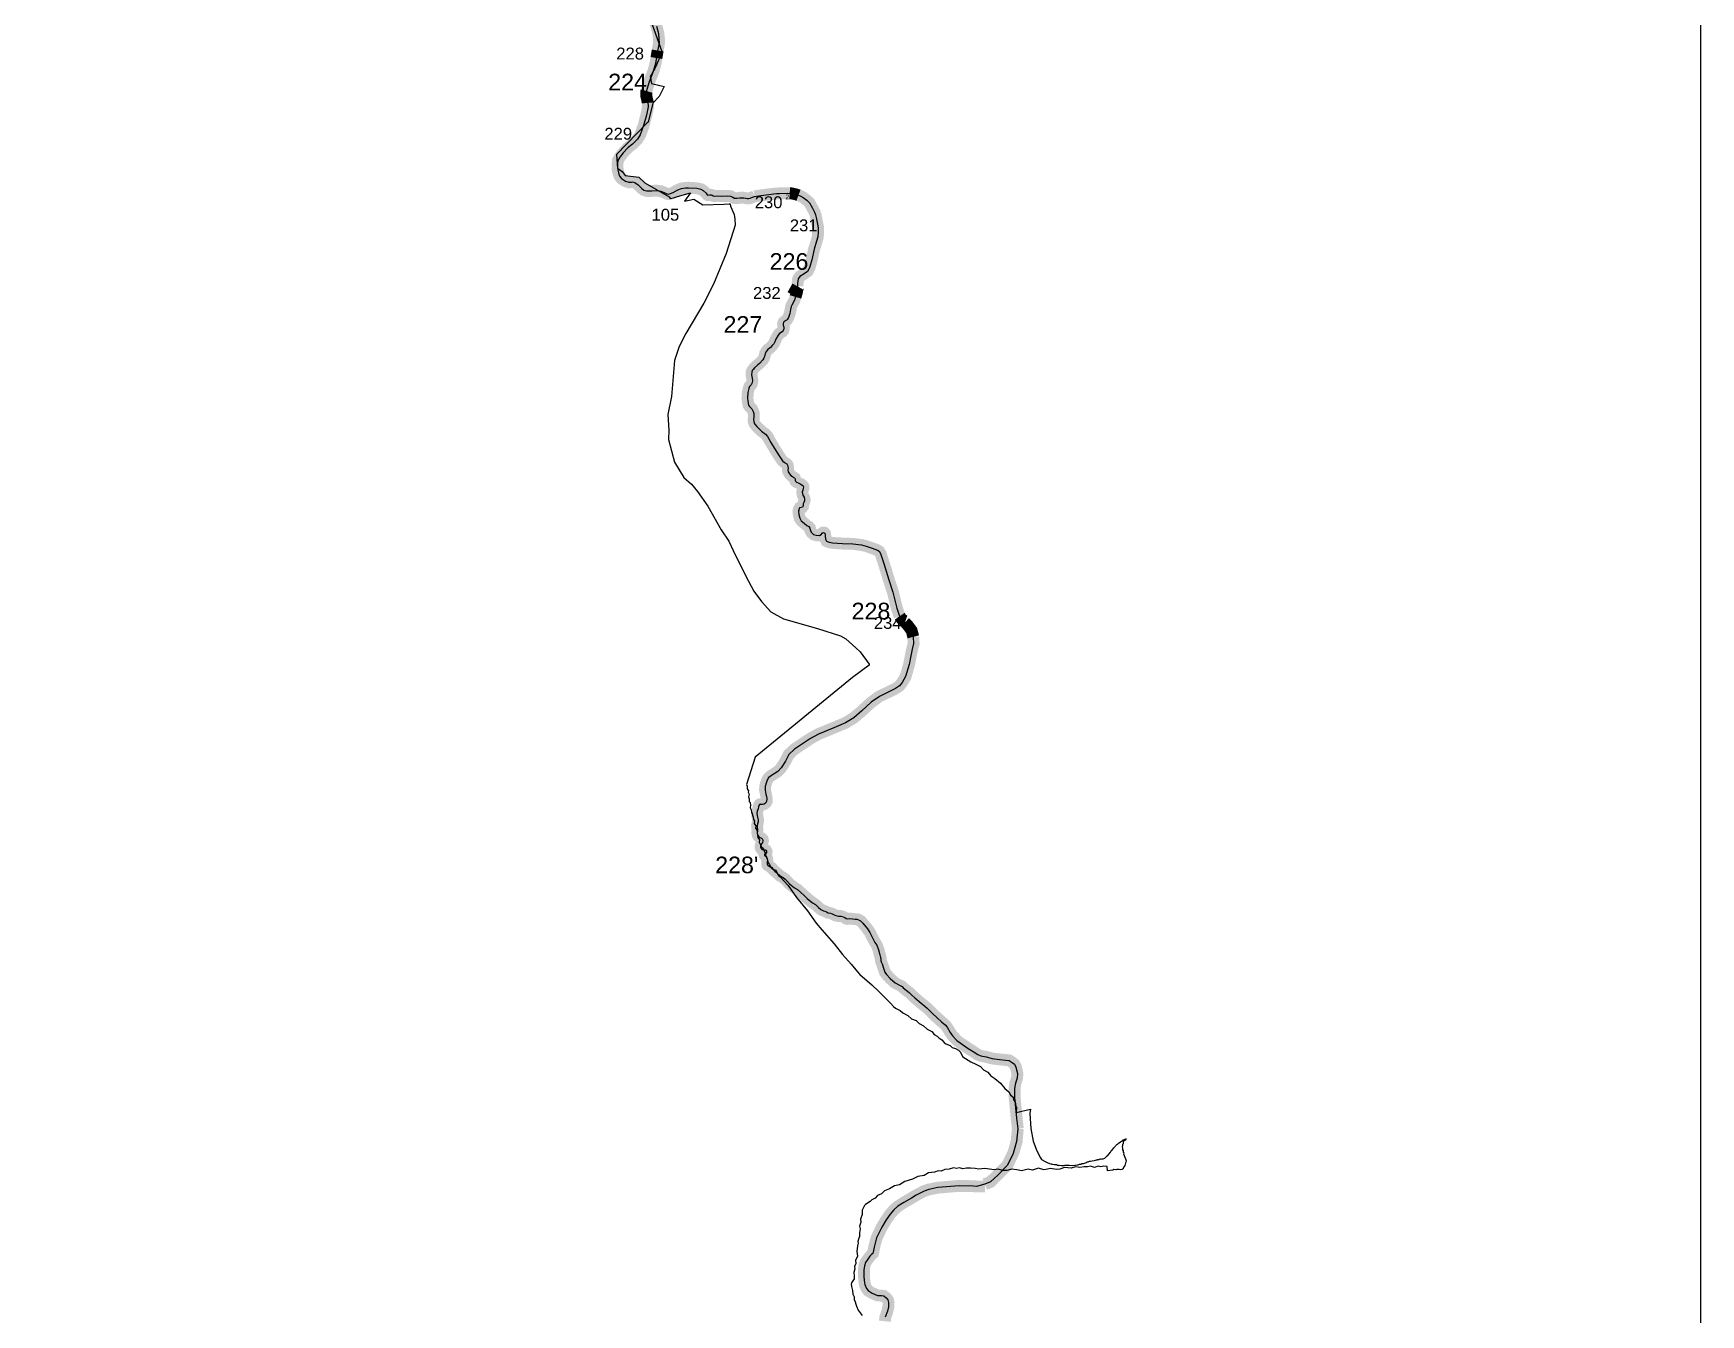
# Model space of a CAD drawing. Header units: metres. Extents: x 290946 to 378809, y 1824167 to 1998918.
# Drawn here: x 307250 to 314269, y 1916759 to 1922151 of the extents above; entities that cross this region are included whole.
import ezdxf

# ---------------------------------------------------------------- set-up
doc = ezdxf.new("R2010")
doc.units = ezdxf.units.M
for name, color, linetype in [('ARTIFICIALLY PROTECTED', 10, 'Continuous'), ('COASTLINE', 5, 'Continuous'), ('DISTRICT BOUNDRY', 86, 'Continuous'), ('NATURALLY PROTECTED', 3, 'Continuous'), ('UNPROTECTED', 130, 'Continuous'), ('UNPROTECTED DUE TO CREEK', 150, 'Continuous')]:
    doc.layers.add(name, color=color, linetype=linetype)
doc.styles.get("Standard").update_dxf_attribs({"font": 'arial.ttf'})
picture_1 = doc.add_image_def('image2.ecw', size_in_pixel=(310108, 856430))

msp = doc.modelspace()

# ---------------------------------------------------------------- linework, layer by layer
at = {"layer": 'ARTIFICIALLY PROTECTED', "const_width": 50, "flags": 128}
for points in [[(309878.3, 1922078.7), (309877.9, 1922076.1), (309873.1, 1922047)], [(309836.6, 1921858.1), (309838.2, 1921842.2), (309830.6, 1921806.9), (309819.1, 1921762.8), (309804.8, 1921723.1), (309802.7, 1921719.8)], [(310286.3, 1921464.9), (310313.1, 1921469), (310345.7, 1921473.3), (310378.4, 1921476.6), (310390.8, 1921477.4), (310426.7, 1921478.3), (310434.1, 1921477.9)], [(310471, 1921469.3), (310477.6, 1921466.9), (310490.7, 1921460.4), (310506, 1921448.3), (310517.1, 1921437.9), (310529.5, 1921415.7), (310530.1, 1921414.5), (310538.5, 1921398.5), (310543.1, 1921386.7), (310545.2, 1921375.4), (310550.6, 1921348.3), (310553.9, 1921331.7), (310553.7, 1921314.3), (310552.3, 1921293.9), (310547.5, 1921276), (310536.6, 1921242.5), (310533.9, 1921230.5)], [(310467.4, 1921085.8), (310458.4, 1921069.8), (310465, 1921065.3), (310463.4, 1921057.9), (310458.5, 1921041.7)], [(310671.4, 1920003.4), (310700.2, 1920002.5), (310736.7, 1919997.9), (310755.8, 1919993.2), (310780.7, 1919984.8), (310803.6, 1919975.8), (310810.4, 1919971.5), (310816.9, 1919961.4), (310830.5, 1919919.8), (310851.8, 1919850.6), (310864.2, 1919813)], [(310896.9, 1919698), (310904, 1919687.7), (310920.3, 1919675.5), (310920.6, 1919675.4)]]:
    msp.add_lwpolyline(points, dxfattribs=at)
at = {"layer": 'COASTLINE', "flags": 128}
msp.add_lwpolyline([(309873.1, 1922180.8), (309881.1, 1922150.5), (309883.8, 1922126.5), (309884, 1922110.5), (309877.9, 1922076.1), (309869.2, 1922023.7), (309860, 1921989.8), (309842.1, 1921946.3), (309830.2, 1921904.2), (309830.2, 1921888), (309836.2, 1921862.5), (309838.2, 1921842.2), (309830.6, 1921806.9), (309819.1, 1921762.8), (309804.8, 1921723.1), (309793.3, 1921705.5), (309772.4, 1921684.7), (309754.3, 1921670.7), (309733.1, 1921648.2), (309718.6, 1921629.7), (309711.2, 1921615.9), (309709.4, 1921603.6), (309709.1, 1921589.4), (309710, 1921576.1), (309712.9, 1921564.1), (309717.9, 1921549.9), (309725.6, 1921539.6), (309742.4, 1921528.9), (309757.6, 1921523.9), (309764, 1921524.1), (309768.1, 1921525), (309773, 1921525.3), (309782, 1921523.5), (309796.4, 1921513.1), (309810.1, 1921499.1), (309819.9, 1921491.5), (309830.8, 1921487.7), (309853.8, 1921487.7), (309872.9, 1921488.9), (309891.4, 1921486.5), (309906.3, 1921480.7), (309917, 1921475.7), (309923.1, 1921474.2), (309928.6, 1921475.1), (309943.2, 1921480.4), (309962.8, 1921491.6), (309978.4, 1921497.8), (309995.6, 1921500.7), (310008.6, 1921501.2), (310042.9, 1921498.9), (310060.5, 1921495.1), (310069.8, 1921489), (310082.1, 1921478.3), (310086.8, 1921471.7), (310089.5, 1921470.2), (310096.1, 1921470.6), (310102.9, 1921471.3), (310107.5, 1921470), (310111.8, 1921466.7), (310117, 1921465.3), (310128.7, 1921467.1), (310148.3, 1921466.2), (310173.9, 1921466.5), (310185.3, 1921465.6), (310194.2, 1921460.9), (310201.7, 1921457.5), (310211.6, 1921457.1), (310224.2, 1921458.9), (310240.5, 1921458.9), (310249, 1921457.3), (310255, 1921456.1), (310260.3, 1921455.8), (310267.1, 1921457.2), (310274.7, 1921460.3), (310286.3, 1921464.9), (310313.1, 1921469), (310345.7, 1921473.3), (310378.4, 1921476.6), (310390.8, 1921477.4), (310426.7, 1921478.3), (310441.5, 1921477.4), (310460.8, 1921473.1), (310477.6, 1921466.9), (310490.7, 1921460.4), (310506, 1921448.3), (310517.1, 1921437.9), (310530.1, 1921414.5), (310538.5, 1921398.5), (310543.1, 1921386.7), (310545.2, 1921375.4), (310550.6, 1921348.3), (310553.9, 1921331.7), (310553.7, 1921314.3), (310552.3, 1921293.9), (310547.5, 1921276), (310536.6, 1921242.5), (310526.7, 1921197.2), (310517.6, 1921164.5), (310509.4, 1921149.2), (310495.6, 1921139.2), (310477.2, 1921127.9), (310469.8, 1921117.4), (310466.8, 1921097.6), (310467.4, 1921085.8), (310458.4, 1921069.8), (310465, 1921065.3), (310463.4, 1921057.9), (310458.5, 1921041.7), (310454.1, 1921028), (310442.6, 1921007.4), (310440, 1921000.7), (310437.9, 1920989.3), (310434.5, 1920972.4), (310428.4, 1920955.5), (310424.9, 1920948.6), (310423, 1920945.8), (310415.4, 1920941.2), (310411.7, 1920938.7), (310408.2, 1920935), (310406.1, 1920929), (310406.5, 1920923.4), (310409.7, 1920913.9), (310409.2, 1920907.5), (310406.9, 1920899.9), (310402.1, 1920894.6), (310391, 1920888.4), (310385.3, 1920881.3), (310375.6, 1920864.5), (310370.8, 1920853), (310366.9, 1920844.5), (310360.4, 1920837.1), (310353.2, 1920829), (310348, 1920824.1), (310341.9, 1920821), (310336.8, 1920814.1), (310330.5, 1920803.9), (310328.8, 1920794.8), (310325.6, 1920784.4), (310321.4, 1920777.2), (310307.2, 1920762.1), (310299.3, 1920756.1), (310285.9, 1920743.8), (310279.8, 1920736.9), (310276.4, 1920731.5), (310274.2, 1920725.1), (310273.4, 1920713.8), (310275.8, 1920700.2), (310276.9, 1920688.3), (310274.9, 1920677.3), (310271.9, 1920671.8), (310265.2, 1920665.4), (310261.4, 1920656.1), (310257.7, 1920639.3), (310256, 1920615.1), (310257.5, 1920604), (310259.1, 1920593.8), (310260.5, 1920586.7), (310264.3, 1920581.1), (310275.2, 1920571.1), (310280.5, 1920559.5), (310283.1, 1920551.4), (310283.2, 1920537.6), (310282.3, 1920525.5), (310282.5, 1920517.6), (310286, 1920507.9), (310295.3, 1920496.4), (310315.1, 1920477.2), (310332.7, 1920464.2), (310341.3, 1920454.1), (310345.8, 1920444.2), (310354.4, 1920429.8), (310370.1, 1920403.4), (310389.1, 1920372.7), (310403.7, 1920351.6), (310411.9, 1920345), (310421.5, 1920339.3), (310425.3, 1920334.4), (310426.9, 1920327.7), (310427.1, 1920320.3), (310426.4, 1920313.5), (310428.3, 1920306.1), (310433.4, 1920297.8), (310439.2, 1920290.5), (310445.3, 1920285.6), (310450.6, 1920282.5), (310454, 1920280.6), (310455.9, 1920278.7), (310456.9, 1920275.6), (310456.7, 1920270.1), (310458.3, 1920266.3), (310462.7, 1920262.5), (310469.6, 1920258.9), (310481.1, 1920254.4), (310487, 1920250.2), (310490.6, 1920246.4), (310491.9, 1920241.8), (310491.3, 1920235.6), (310488.9, 1920229), (310486.9, 1920219.5), (310489.4, 1920207), (310494.3, 1920198.5), (310497, 1920189.6), (310496.5, 1920183.3), (310493.2, 1920176.5), (310491.3, 1920170.5), (310491, 1920164.5), (310489.8, 1920159.2), (310487.4, 1920156.7), (310481.9, 1920155.6), (310476, 1920153.9), (310473.8, 1920150.2), (310471, 1920140.3), (310472.3, 1920126.7), (310476.3, 1920110.1), (310482.8, 1920099.9), (310494.4, 1920089.9), (310505.7, 1920080.4), (310514.7, 1920075), (310519.2, 1920069.3), (310521.2, 1920058.8), (310524.9, 1920051.6), (310534.2, 1920042.4), (310546.1, 1920038.8), (310558.9, 1920038.4), (310566.5, 1920042.1), (310570.5, 1920047.5), (310574.6, 1920050.1), (310578.8, 1920049.7), (310582.7, 1920045.5), (310583.9, 1920035.7), (310584.5, 1920022.7), (310589, 1920014.2), (310599.5, 1920009.5), (310614.1, 1920006.8), (310656, 1920003.9), (310700.2, 1920002.5), (310736.7, 1919997.9), (310755.8, 1919993.2), (310780.7, 1919984.8), (310803.6, 1919975.8), (310810.4, 1919971.5), (310816.9, 1919961.4), (310830.5, 1919919.8), (310851.8, 1919850.6), (310868.8, 1919799.1), (310884.7, 1919732.7), (310896.9, 1919698), (310907.8, 1919683), (310930.2, 1919660.9), (310947.3, 1919637.9), (310954.2, 1919611.3), (310955.7, 1919582.7), (310949.4, 1919559.4), (310943.8, 1919532), (310936.4, 1919494.5), (310922, 1919444.3), (310907.4, 1919419.6), (310896.5, 1919405.4), (310879.1, 1919393.7), (310854.4, 1919381.2), (310811.4, 1919360.8), (310777.6, 1919336.2), (310738, 1919299.7), (310703.4, 1919270.5), (310669.6, 1919249.7), (310619.2, 1919228.6), (310555.4, 1919202.5), (310521.9, 1919183.9), (310454.5, 1919138.9), (310429.8, 1919115.7), (310416.1, 1919088.6), (310397.8, 1919059.7), (310384, 1919045.3), (310352.6, 1919024.9), (310344.7, 1919017.6), (310338.9, 1919007.7), (310334.6, 1918995.7), (310330.7, 1918981.8), (310330.3, 1918966.6), (310333.9, 1918949.8), (310335.9, 1918940.1), (310337.2, 1918931.3), (310337, 1918919.1), (310334, 1918913.5), (310326.8, 1918907.8), (310320, 1918906.1), (310311.8, 1918906.6), (310309.5, 1918906.8), (310307, 1918905.8), (310305.8, 1918904), (310303.1, 1918895.6), (310301.4, 1918888.4), (310297.7, 1918878.3), (310296.4, 1918868.2), (310298.5, 1918852.9), (310301.4, 1918841.4), (310300.8, 1918833.2), (310298.3, 1918824.1), (310296.6, 1918816.5), (310297.2, 1918810.5), (310298.1, 1918801.2), (310298.4, 1918794.1), (310297.8, 1918785.7), (310300.9, 1918774.1), (310305.7, 1918769.2), (310315.6, 1918763.9), (310320.1, 1918759.6), (310321.4, 1918753.9), (310319.8, 1918746.2), (310315.4, 1918740.6), (310311.8, 1918732.8), (310311.2, 1918728), (310312.2, 1918723.4), (310314.9, 1918719.3), (310319.3, 1918716.7), (310327, 1918715.8), (310330.8, 1918715.2), (310334.1, 1918713.3), (310335.9, 1918710.2), (310336.9, 1918707.2), (310336.3, 1918703.6), (310333.9, 1918699.7), (310329.6, 1918697.1), (310328, 1918694.9), (310328.5, 1918692.9), (310332.9, 1918688.4), (310336.1, 1918685), (310338.3, 1918680.1), (310340, 1918671.5), (310339.9, 1918662), (310339.8, 1918654.6), (310340.1, 1918652.1), (310341.5, 1918650.2), (310347.1, 1918646.9), (310351.2, 1918644.3), (310356.7, 1918640.1), (310371, 1918625.5), (310380, 1918618.1), (310394.5, 1918605.2), (310406.1, 1918598.5), (310414.6, 1918592.1), (310421.5, 1918584.3), (310432.8, 1918572.5), (310454.9, 1918555.5), (310466.9, 1918548.4), (310480.6, 1918535.7), (310494.6, 1918522.5), (310508.2, 1918510.7), (310530.3, 1918492.8), (310542.8, 1918484.9), (310549.6, 1918478.7), (310554.7, 1918473.2), (310565.2, 1918464.4), (310576.4, 1918458.8), (310581.7, 1918457.6), (310589, 1918454.3), (310596, 1918450.4), (310605.9, 1918448.9), (310612.9, 1918446.6), (310620.6, 1918442.2), (310628.6, 1918438.5), (310639.3, 1918436.7), (310649.4, 1918436.6), (310658.5, 1918434), (310665.5, 1918430.1), (310672.3, 1918425.7), (310677.1, 1918424.6), (310687, 1918425.6), (310698.3, 1918425), (310710, 1918423.3), (310716.5, 1918423.4), (310724.1, 1918421.2), (310732, 1918416.6), (310741.6, 1918406.5), (310760.9, 1918383), (310771.2, 1918368), (310782.8, 1918345.2), (310793.1, 1918326), (310800.5, 1918313.9), (310807.9, 1918294.4), (310813.4, 1918273.1), (310816.3, 1918261.6), (310817.5, 1918255.4), (310818, 1918248.5), (310819.2, 1918244.2), (310822.6, 1918235.4), (310828.9, 1918217.1), (310834.5, 1918200.4), (310841.3, 1918191.2), (310857.4, 1918173.4), (310877.5, 1918155.3), (310896.7, 1918145.5), (310907.1, 1918140), (310911.4, 1918135.1), (310923.7, 1918124.6), (310937.2, 1918114.9), (310948.7, 1918104), (310960.7, 1918092.5), (310987, 1918070.1), (311002.2, 1918058), (311013.2, 1918049.2), (311035.2, 1918026.8), (311055.4, 1918007.9), (311073.6, 1917991.9), (311088.8, 1917978.4), (311096.3, 1917968.8), (311109.7, 1917947.2), (311119.7, 1917932.7), (311137.7, 1917913.4), (311152, 1917902.7), (311185.3, 1917879.9), (311206.8, 1917866.7), (311225.3, 1917853.5), (311239.2, 1917848.2), (311261.7, 1917844.1), (311286.3, 1917837.2), (311317.7, 1917833.5), (311343.6, 1917830.9), (311358.4, 1917829.1), (311371, 1917820.6), (311380.6, 1917812.8), (311386.5, 1917800.3), (311392.4, 1917773.6), (311391.3, 1917754.8), (311383.9, 1917733.4), (311380.9, 1917711.6), (311381, 1917673.4), (311389.4, 1917586.3), (311394.3, 1917541.9), (311389.3, 1917487.7), (311375.1, 1917438), (311350.9, 1917389), (311309.7, 1917346.3), (311279.1, 1917317.9), (311255, 1917308), (311220.1, 1917298.9), (311205.7, 1917299.9), (311147.4, 1917301.2), (311058.1, 1917293.8), (311019.3, 1917285.9), (311000.1, 1917279.4), (310966.9, 1917262.1), (310946.9, 1917250), (310914.9, 1917231.2), (310889.6, 1917215.4), (310872.5, 1917199.9), (310856.9, 1917182.5), (310840.6, 1917158.9), (310821.7, 1917127.8), (310799.8, 1917082.1), (310789.7, 1917043.9), (310785.7, 1917021.9), (310784.5, 1917017.3), (310779, 1917012.3), (310772, 1917004.9), (310762.9, 1916992.6), (310753.6, 1916979.1), (310748.5, 1916964.9), (310746.4, 1916946.8), (310746.6, 1916921.6), (310748, 1916903.2), (310750.4, 1916885.7), (310756.9, 1916870.1), (310764.3, 1916860.4), (310781.3, 1916849.9), (310803.9, 1916840.6), (310820.2, 1916839.5), (310829.9, 1916838.3), (310840.4, 1916830.6), (310846.9, 1916821.8), (310850.2, 1916809.9), (310849.5, 1916792.2), (310845.3, 1916774.5), (310836.5, 1916748.2)], dxfattribs=at)
at = {"layer": 'DISTRICT BOUNDRY'}
msp.add_polyline3d([(309853.1, 1922191.7, 0), (309896.6, 1922070.4, 0), (309892.6, 1922061.5, 0), (309888.2, 1922051.8, 0), (309885.4, 1922045.7, 0), (309880.7, 1922035.2, 0), (309876.4, 1922025.8, 0), (309872.7, 1922017.6, 0), (309868.6, 1922008.5, 0), (309865.8, 1922002.2, 0), (309861.9, 1921995.2, 0), (309852, 1921977.5, 0), (309847.3, 1921969, 0), (309849, 1921960, 0), (309850.2, 1921953.9, 0), (309852.9, 1921939.3, 0), (309905.6, 1921927.3, 0), (309905.9, 1921927.2, 0), (309885.2, 1921885.1, 0), (309858.2, 1921857.5, 0), (309837.6, 1921777.3, 0), (309834.7, 1921774.4, 0), (309704.9, 1921640.9, 0), (309709.8, 1921583.6, 0), (309729.5, 1921570, 0), (309741.4, 1921553, 0), (309798.7, 1921546.2, 0), (309824.4, 1921521.4, 0), (309926.3, 1921463.5, 0), (309931.5, 1921455.6, 0), (309945.2, 1921458, 0), (309961.9, 1921464.7, 0), (310015.9, 1921479.7, 0), (309991.9, 1921445.2, 0), (310030.2, 1921453.1, 0), (310068.2, 1921429.4, 0), (310156.9, 1921432.2, 0), (310179.6, 1921433.2, 0), (310183.6, 1921433.4, 0), (310184.5, 1921423, 0), (310201, 1921388.6, 0), (310202.7, 1921368.2, 0), (310204.7, 1921343.6, 0), (310166, 1921224.8, 0), (310113.9, 1921096, 0), (310072.9, 1921016, 0), (309997.1, 1920887.2, 0), (309968.9, 1920832.4, 0), (309949.1, 1920774.1, 0), (309936.6, 1920623.2, 0), (309921.6, 1920546.9, 0), (309924.8, 1920480.5, 0), (309923.2, 1920442.3, 0), (309949.3, 1920346.7, 0), (309989.1, 1920282.5, 0), (310020.1, 1920253.4, 0), (310046.5, 1920222.4, 0), (310089.5, 1920161.4, 0), (310145.8, 1920061.4, 0), (310178.2, 1920014.1, 0), (310196.4, 1919975, 0), (310249.8, 1919867.3, 0), (310283.3, 1919803.7, 0), (310315.2, 1919760.6, 0), (310354.8, 1919716.9, 0), (310407.4, 1919687.5, 0), (310551.4, 1919646.6, 0), (310647.2, 1919615, 0), (310670, 1919602.8, 0), (310712.3, 1919564.7, 0), (310731, 1919548, 0), (310767.9, 1919496.9, 0), (310769, 1919491.7, 0), (310698, 1919440.5, 0), (310288.3, 1919105.8, 0), (310251.8, 1918990, 0), (310254.8, 1918983.2, 0), (310254.6, 1918971.6, 0), (310260.7, 1918963.7, 0), (310259.7, 1918957.2, 0), (310263.3, 1918950.1, 0), (310261, 1918938.2, 0), (310263.8, 1918930, 0), (310263.5, 1918918.8, 0), (310267.7, 1918914.3, 0), (310269.1, 1918903.8, 0), (310267.8, 1918892.3, 0), (310272.5, 1918883.8, 0), (310273.2, 1918873, 0), (310276.6, 1918868.6, 0), (310277.1, 1918860.9, 0), (310280.9, 1918853.2, 0), (310281.7, 1918843.5, 0), (310285.6, 1918835.9, 0), (310284.8, 1918825.5, 0), (310290.9, 1918816.8, 0), (310290.7, 1918806.3, 0), (310295.7, 1918799.9, 0), (310300.6, 1918767.6, 0), (310306.5, 1918757.5, 0), (310305.2, 1918748, 0), (310315.3, 1918727.5, 0), (310322, 1918722.2, 0), (310325, 1918712.6, 0), (310330.5, 1918702.5, 0), (310333.8, 1918687.1, 0), (310338.3, 1918682.6, 0), (310340, 1918671, 0), (310342.7, 1918666.3, 0), (310343.4, 1918660.4, 0), (310349.7, 1918653.5, 0), (310352.9, 1918644, 0), (310359.6, 1918641.6, 0), (310361.6, 1918636.9, 0), (310366.6, 1918632.9, 0), (310374.8, 1918631, 0), (310386.9, 1918606.8, 0), (310393.7, 1918601.6, 0), (310427.4, 1918565.1, 0), (310462.4, 1918515, 0), (310508.3, 1918459.1, 0), (310545, 1918406.7, 0), (310569.5, 1918378, 0), (310621.2, 1918320.4, 0), (310655.8, 1918274.8, 0), (310692.1, 1918234.6, 0), (310719.2, 1918201.7, 0), (310729.9, 1918190.7, 0), (310780, 1918146.5, 0), (310808.3, 1918120.7, 0), (310827.1, 1918101.4, 0), (310844.1, 1918083.9, 0), (310858.3, 1918070.6, 0), (310871.5, 1918055.9, 0), (310880.1, 1918048.5, 0), (310899.2, 1918039.5, 0), (310910.4, 1918028.8, 0), (310931.2, 1918017.9, 0), (310947, 1918003.6, 0), (310966.1, 1917997.1, 0), (310979.1, 1917984.4, 0), (310997.9, 1917975.3, 0), (311013.2, 1917961, 0), (311032.1, 1917951.4, 0), (311042.5, 1917937.9, 0), (311054.9, 1917931.4, 0), (311061.9, 1917924.4, 0), (311073.9, 1917915.4, 0), (311084.2, 1917904.6, 0), (311091, 1917899.1, 0), (311109.7, 1917892.2, 0), (311117.7, 1917883.8, 0), (311131.9, 1917878.7, 0), (311144.8, 1917872.7, 0), (311153.2, 1917864.3, 0), (311157.5, 1917853.8, 0), (311162.8, 1917844.5, 0), (311195.9, 1917823.8, 0), (311217.6, 1917812.7, 0), (311237.2, 1917803, 0), (311250.5, 1917789.5, 0), (311268.7, 1917779.1, 0), (311280.6, 1917763.6, 0), (311297.5, 1917753.7, 0), (311321.3, 1917732.8, 0), (311339.3, 1917710.3, 0), (311356, 1917697.3, 0), (311363.3, 1917684.5, 0), (311374.4, 1917675.1, 0), (311376.7, 1917664, 0), (311383.6, 1917654.6, 0), (311385.7, 1917635, 0), (311389.3, 1917631.9, 0), (311387.3, 1917610.2, 0), (311447, 1917624.7, 0), (311445.1, 1917606, 0), (311448.9, 1917542.5, 0), (311458.8, 1917489.7, 0), (311474, 1917449.4, 0), (311490.4, 1917419.5, 0), (311494.3, 1917412.4, 0), (311494.2, 1917412.1, 0), (311506, 1917405.5, 0), (311517.9, 1917399.2, 0), (311528, 1917394.8, 0), (311533.2, 1917394.7, 0), (311535.2, 1917393.4, 0), (311537.5, 1917392.9, 0), (311539.8, 1917392, 0), (311546.8, 1917391.8, 0), (311550.2, 1917390.9, 0), (311557.3, 1917390.6, 0), (311561.9, 1917388.6, 0), (311563.7, 1917388.6, 0), (311565.9, 1917387.5, 0), (311571.7, 1917388.2, 0), (311578.5, 1917386.7, 0), (311588.9, 1917387.1, 0), (311592, 1917388, 0), (311599.8, 1917388.4, 0), (311604, 1917388.1, 0), (311610, 1917388.5, 0), (311611.9, 1917387.9, 0), (311625.7, 1917387.2, 0), (311634.2, 1917388.3, 0), (311635.2, 1917388.8, 0), (311637.7, 1917388.5, 0), (311645.2, 1917390.2, 0), (311648.9, 1917390.2, 0), (311654.1, 1917392.3, 0), (311660.8, 1917392.8, 0), (311664.4, 1917395.2, 0), (311671, 1917395.5, 0), (311674.7, 1917397.4, 0), (311679.4, 1917398.4, 0), (311683.4, 1917399.7, 0), (311686.5, 1917402.1, 0), (311690.7, 1917402.2, 0), (311693.4, 1917403.9, 0), (311696.6, 1917405.5, 0), (311700.4, 1917405.3, 0), (311706.8, 1917407.2, 0), (311715, 1917407.4, 0), (311716.3, 1917408.5, 0), (311720.9, 1917409, 0), (311725.8, 1917410.8, 0), (311727.7, 1917411, 0), (311731.4, 1917412.6, 0), (311734.8, 1917412.2, 0), (311739, 1917414.4, 0), (311743.4, 1917413.4, 0), (311747.9, 1917415.5, 0), (311753.9, 1917414.9, 0), (311760.7, 1917418.3, 0), (311762.7, 1917420.9, 0), (311764.6, 1917422.4, 0), (311767, 1917425.4, 0), (311769.9, 1917426.6, 0), (311772.4, 1917430.1, 0), (311775.5, 1917431.8, 0), (311777.9, 1917435.6, 0), (311780.5, 1917437.8, 0), (311782.4, 1917441.2, 0), (311784.5, 1917443.3, 0), (311787.7, 1917448.5, 0), (311789.8, 1917450.1, 0), (311798.4, 1917461.5, 0), (311802.1, 1917465.8, 0), (311804.1, 1917466.9, 0), (311805.4, 1917469.3, 0), (311807.3, 1917471.1, 0), (311811.6, 1917476, 0), (311815.2, 1917477.8, 0), (311817.5, 1917481.1, 0), (311820.7, 1917481.8, 0), (311826.4, 1917487.1, 0), (311835.6, 1917492.4, 0), (311838.3, 1917494.4, 0), (311841, 1917494.4, 0), (311843.7, 1917497, 0), (311849.4, 1917498.7, 0), (311850, 1917499.3, 0), (311847.1, 1917493.7, 0), (311839.7, 1917488.9, 0), (311837.6, 1917484.5, 0), (311837.5, 1917478.6, 0), (311835.4, 1917474.8, 0), (311835.2, 1917470.3, 0), (311833.7, 1917465.6, 0), (311834.8, 1917459.9, 0), (311835.3, 1917453.4, 0), (311837.7, 1917448.3, 0), (311837.7, 1917443.5, 0), (311840.3, 1917438.6, 0), (311839.8, 1917435.8, 0), (311847.1, 1917414.5, 0), (311849.2, 1917411.2, 0), (311849.8, 1917406.3, 0), (311849.3, 1917401.4, 0), (311847.8, 1917397.9, 0), (311844.4, 1917387.1, 0), (311842.5, 1917382.9, 0), (311841.1, 1917382, 0), (311840.1, 1917379, 0), (311839.1, 1917378.2, 0), (311837.2, 1917375.2, 0), (311837.1, 1917373.1, 0), (311833.6, 1917370.2, 0), (311828.6, 1917368.9, 0), (311821.4, 1917370.4, 0), (311816.3, 1917369.6, 0), (311811.5, 1917370.2, 0), (311806.3, 1917369.4, 0), (311798.4, 1917370.5, 0), (311794.9, 1917367.9, 0), (311772.2, 1917365, 0), (311770.3, 1917382.8, 0), (311755.3, 1917383.9, 0), (311743.7, 1917381.8, 0), (311731.9, 1917384.2, 0), (311717.1, 1917379.2, 0), (311700.3, 1917383.8, 0), (311687.1, 1917380.7, 0), (311674.2, 1917380.7, 0), (311655.7, 1917378.2, 0), (311636.5, 1917381.2, 0), (311618.3, 1917375.6, 0), (311590.2, 1917378.4, 0), (311570.8, 1917372.2, 0), (311557.6, 1917370.1, 0), (311532.4, 1917374.2, 0), (311512.7, 1917369.5, 0), (311503.7, 1917368.9, 0), (311481.3, 1917375.7, 0), (311456.1, 1917367.9, 0), (311438.4, 1917371.5, 0), (311409.9, 1917365.2, 0), (311390.7, 1917369.4, 0), (311368.8, 1917372.1, 0), (311348.5, 1917366.3, 0), (311331.6, 1917365.8, 0), (311310.6, 1917371.8, 0), (311294.9, 1917369.2, 0), (311284.6, 1917369.7, 0), (311255.3, 1917375, 0), (311230.6, 1917371.2, 0), (311214.3, 1917375, 0), (311195.3, 1917376, 0), (311178.9, 1917375.6, 0), (311163.4, 1917372.4, 0), (311149.4, 1917376.5, 0), (311136.1, 1917374.1, 0), (311123.7, 1917377.6, 0), (311104.9, 1917371.7, 0), (311087.6, 1917369.6, 0), (311071.4, 1917363.4, 0), (311058.5, 1917364.4, 0), (311043.5, 1917358.6, 0), (311018.4, 1917356, 0), (310999.8, 1917345.2, 0), (310973.5, 1917341, 0), (310951.2, 1917329.3, 0), (310919.2, 1917319.2, 0), (310896.2, 1917306.2, 0), (310875.8, 1917301, 0), (310853.6, 1917288.2, 0), (310833.1, 1917281.1, 0), (310820.2, 1917267.8, 0), (310803.3, 1917260.3, 0), (310793.9, 1917249.2, 0), (310780.2, 1917242.1, 0), (310772.9, 1917235.1, 0), (310753.2, 1917223.3, 0), (310748.4, 1917218.5, 0), (310738.6, 1917199, 0), (310738.6, 1917181.3, 0), (310731.8, 1917161.8, 0), (310732.9, 1917148.1, 0), (310728.3, 1917131.7, 0), (310730.1, 1917121.1, 0), (310727.8, 1917103.1, 0), (310727.9, 1917088.7, 0), (310724.7, 1917080.6, 0), (310720.5, 1917067.8, 0), (310722.3, 1917060.5, 0), (310719.2, 1917048.4, 0), (310717.3, 1917025.5, 0), (310718.9, 1917005.4, 0), (310710.5, 1916986.9, 0), (310711.9, 1916974.6, 0), (310706.3, 1916961.9, 0), (310708, 1916952.4, 0), (310704, 1916936.9, 0), (310705.2, 1916922.6, 0), (310705, 1916910.7, 0), (310700, 1916901.2, 0), (310694.2, 1916893.6, 0), (310692.8, 1916888.2, 0), (310694.8, 1916877.8, 0), (310698.5, 1916861, 0), (310700.1, 1916845.7, 0), (310704.8, 1916834.4, 0), (310705.8, 1916822.6, 0), (310710, 1916813.2, 0), (310711.9, 1916803.2, 0), (310715.9, 1916794.8, 0), (310722.4, 1916777.9, 0), (310739.3, 1916756.4, 0)], dxfattribs=at)
at = {"layer": 'NATURALLY PROTECTED', "const_width": 50, "flags": 128}
for points in [[(309772.3, 1922418.2), (309773.2, 1922415.8), (309778.8, 1922393.5), (309783.3, 1922373.5), (309795.8, 1922341.7), (309808.5, 1922320.4), (309830.7, 1922278.2), (309850.4, 1922236), (309858.3, 1922216.2), (309873.1, 1922180.8), (309881.1, 1922150.5), (309883.8, 1922126.5), (309884, 1922110.5), (309878.3, 1922078.7)], [(309873.1, 1922047), (309869.2, 1922023.7), (309860, 1921989.8), (309842.1, 1921946.3), (309831.3, 1921908)], [(310434.1, 1921477.9), (310441.5, 1921477.4), (310460.8, 1921473.1), (310471, 1921469.3)], [(310533.9, 1921230.5), (310526.7, 1921197.2), (310517.6, 1921164.5), (310509.4, 1921149.2), (310495.6, 1921139.2), (310477.2, 1921127.9), (310469.8, 1921117.4), (310466.8, 1921097.6), (310467.4, 1921085.8)], [(310458.5, 1921041.7), (310454.1, 1921028), (310442.6, 1921007.4), (310440, 1921000.7), (310437.9, 1920989.3), (310434.5, 1920972.4), (310428.4, 1920955.5), (310424.9, 1920948.6), (310423, 1920945.8), (310415.4, 1920941.2), (310411.7, 1920938.7), (310408.2, 1920935), (310406.1, 1920929), (310406.5, 1920923.4), (310409.7, 1920913.9), (310409.2, 1920907.5), (310406.9, 1920899.9), (310402.1, 1920894.6), (310391, 1920888.4), (310385.3, 1920881.3), (310375.6, 1920864.5), (310373.7, 1920860), (310370.8, 1920853), (310366.9, 1920844.5), (310360.4, 1920837.1), (310353.2, 1920829), (310348, 1920824.1), (310341.9, 1920821), (310336.8, 1920814.1), (310330.5, 1920803.9), (310328.8, 1920794.8), (310325.6, 1920784.4), (310321.4, 1920777.2), (310307.2, 1920762.1), (310299.3, 1920756.1), (310285.9, 1920743.8), (310279.8, 1920736.9), (310276.4, 1920731.5), (310274.2, 1920725.1), (310273.4, 1920713.8), (310275.8, 1920700.2), (310276.9, 1920688.3), (310274.9, 1920677.3), (310271.9, 1920671.8), (310265.2, 1920665.4), (310261.4, 1920656.1), (310257.7, 1920639.3), (310256, 1920615.1), (310257.5, 1920604), (310259.1, 1920593.8), (310260.5, 1920586.7), (310264.3, 1920581.1), (310275.2, 1920571.1), (310280.5, 1920559.5), (310283.1, 1920551.4), (310283.2, 1920537.6), (310282.3, 1920525.5), (310282.5, 1920517.6), (310286, 1920507.9), (310295.3, 1920496.4), (310315.1, 1920477.2), (310332.7, 1920464.2), (310341.3, 1920454.1), (310345.8, 1920444.2), (310354.4, 1920429.8), (310370.1, 1920403.4), (310389.1, 1920372.7), (310403.7, 1920351.6), (310411.9, 1920345), (310421.5, 1920339.3), (310425.3, 1920334.4), (310426.9, 1920327.7), (310427.1, 1920320.3), (310426.4, 1920313.5), (310428.3, 1920306.1), (310433.4, 1920297.8), (310439.2, 1920290.5), (310445.3, 1920285.6), (310450.6, 1920282.5), (310454, 1920280.6), (310455.9, 1920278.7), (310456.9, 1920275.6), (310456.7, 1920270.1), (310458.3, 1920266.3), (310462.7, 1920262.5), (310469.6, 1920258.9), (310481.1, 1920254.4), (310487, 1920250.2), (310490.6, 1920246.4), (310491.9, 1920241.8), (310491.3, 1920235.6), (310488.9, 1920229), (310486.9, 1920219.5), (310489.4, 1920207), (310494.3, 1920198.5), (310497, 1920189.6), (310496.5, 1920183.3), (310493.2, 1920176.5), (310491.3, 1920170.5), (310491, 1920164.5), (310489.8, 1920159.2), (310487.4, 1920156.7), (310481.9, 1920155.6), (310476, 1920153.9), (310473.8, 1920150.2), (310471, 1920140.3), (310472.3, 1920126.7), (310476.3, 1920110.1), (310482.8, 1920099.9), (310494.4, 1920089.9), (310505.7, 1920080.4), (310514.7, 1920075), (310519.2, 1920069.3), (310521.2, 1920058.8), (310524.9, 1920051.6), (310534.2, 1920042.4), (310546.1, 1920038.8), (310558.9, 1920038.4), (310566.5, 1920042.1), (310570.5, 1920047.5), (310574.6, 1920050.1), (310578.8, 1920049.7), (310582.7, 1920045.5), (310583.9, 1920035.7), (310584.5, 1920022.7), (310589, 1920014.2), (310599.5, 1920009.5), (310614.1, 1920006.8), (310656, 1920003.9), (310671.4, 1920003.4)], [(310864.2, 1919813), (310868.8, 1919799.1), (310884.7, 1919732.7), (310896.9, 1919698)], [(310954.2, 1919611.3), (310954.7, 1919602.5), (310955.7, 1919582.7), (310949.4, 1919559.4), (310943.8, 1919532), (310936.4, 1919494.5), (310922, 1919444.3), (310907.4, 1919419.6), (310896.5, 1919405.4), (310879.1, 1919393.7), (310854.4, 1919381.2), (310811.4, 1919360.8), (310777.6, 1919336.2), (310738, 1919299.7), (310703.4, 1919270.5), (310669.6, 1919249.7), (310619.2, 1919228.6), (310599.9, 1919220.7), (310555.4, 1919202.5), (310521.9, 1919183.9), (310454.5, 1919138.9), (310429.8, 1919115.7), (310416.1, 1919088.6), (310397.8, 1919059.7), (310384, 1919045.3), (310352.6, 1919024.9), (310344.7, 1919017.6), (310338.9, 1919007.7), (310334.6, 1918995.7), (310330.7, 1918981.8), (310330.3, 1918966.6), (310333.9, 1918949.8), (310335.9, 1918940.1), (310337.2, 1918931.3), (310337, 1918919.1), (310334, 1918913.5), (310326.8, 1918907.8), (310320, 1918906.1), (310311.8, 1918906.6), (310309.5, 1918906.8), (310307, 1918905.8), (310305.8, 1918904), (310303.1, 1918895.6), (310301.4, 1918888.4), (310297.7, 1918878.3), (310296.4, 1918868.2), (310298.5, 1918852.9), (310301.4, 1918841.4), (310300.8, 1918833.2), (310298.3, 1918824.1), (310296.6, 1918816.5), (310297.2, 1918810.5), (310298.1, 1918801.2), (310298.4, 1918794.1), (310297.8, 1918785.7), (310300.9, 1918774.1), (310305.7, 1918769.2), (310315.6, 1918763.9), (310320.1, 1918759.6), (310321.4, 1918753.9), (310319.8, 1918746.2), (310315.4, 1918740.6), (310311.8, 1918732.8), (310311.2, 1918728), (310312.2, 1918723.4), (310314.9, 1918719.3), (310319.3, 1918716.7), (310327, 1918715.8), (310330.8, 1918715.2), (310334.1, 1918713.3), (310335.9, 1918710.2), (310336.9, 1918707.2), (310336.3, 1918703.6), (310333.9, 1918699.7), (310329.6, 1918697.1), (310328, 1918694.9), (310328.5, 1918692.9), (310332.9, 1918688.4), (310336.1, 1918685), (310338.3, 1918680.1), (310340, 1918671.5), (310339.9, 1918662), (310339.8, 1918654.6), (310340.1, 1918652.1), (310341.5, 1918650.2), (310347.1, 1918646.9), (310351.2, 1918644.3), (310356.7, 1918640.1), (310371, 1918625.5), (310380, 1918618.1), (310394.5, 1918605.2), (310406.1, 1918598.5), (310414.6, 1918592.1), (310421.5, 1918584.3), (310432.8, 1918572.5), (310454.9, 1918555.5), (310466.9, 1918548.4), (310480.6, 1918535.7), (310494.6, 1918522.5), (310508.2, 1918510.7), (310530.3, 1918492.8), (310542.8, 1918484.9), (310549.6, 1918478.7), (310554.7, 1918473.2), (310565.2, 1918464.4), (310576.4, 1918458.8), (310581.7, 1918457.6), (310589, 1918454.3), (310596, 1918450.4), (310605.9, 1918448.9), (310612.9, 1918446.6), (310620.6, 1918442.2), (310628.6, 1918438.5), (310639.3, 1918436.7), (310649.4, 1918436.6), (310658.5, 1918434), (310665.5, 1918430.1), (310672.3, 1918425.7), (310677.1, 1918424.6), (310687, 1918425.6), (310698.3, 1918425), (310710, 1918423.3), (310716.5, 1918423.4), (310724.1, 1918421.2), (310732, 1918416.6), (310741.6, 1918406.5), (310760.9, 1918383), (310771.2, 1918368), (310782.8, 1918345.2), (310793.1, 1918326), (310800.5, 1918313.9), (310807.9, 1918294.4), (310813.4, 1918273.1), (310816.3, 1918261.6), (310817.5, 1918255.4), (310818, 1918248.5), (310819.2, 1918244.2), (310822.6, 1918235.4), (310828.9, 1918217.1), (310834.5, 1918200.4), (310841.3, 1918191.2), (310857.4, 1918173.4), (310877.5, 1918155.3), (310896.7, 1918145.5), (310907.1, 1918140), (310911.4, 1918135.1), (310923.7, 1918124.6), (310937.2, 1918114.9), (310948.7, 1918104), (310960.7, 1918092.5), (310987, 1918070.1), (311002.2, 1918058), (311013.2, 1918049.2), (311035.2, 1918026.8), (311055.4, 1918007.9), (311073.6, 1917991.9), (311088.8, 1917978.4), (311096.3, 1917968.8), (311109.7, 1917947.2), (311119.7, 1917932.7), (311137.7, 1917913.4), (311152, 1917902.7), (311185.3, 1917879.9), (311206.8, 1917866.7), (311225.3, 1917853.5), (311239.2, 1917848.2), (311261.7, 1917844.1), (311286.3, 1917837.2), (311317.7, 1917833.5), (311343.6, 1917830.9), (311358.4, 1917829.1), (311371, 1917820.6), (311380.6, 1917812.8), (311386.5, 1917800.3), (311392.4, 1917773.6), (311391.3, 1917754.8), (311383.9, 1917733.4), (311380.9, 1917711.6), (311381, 1917673.4), (311389.4, 1917586.3), (311394.3, 1917541.9)], [(311256.4, 1917298.4), (311220.1, 1917298.9), (311205.7, 1917299.9), (311147.4, 1917301.2), (311058.1, 1917293.8), (311019.3, 1917285.9), (311000.1, 1917279.4), (310992, 1917275.2), (310966.9, 1917262.1), (310946.9, 1917250), (310914.9, 1917231.2), (310889.6, 1917215.4), (310872.5, 1917199.9), (310856.9, 1917182.5), (310840.6, 1917158.9), (310821.7, 1917127.8), (310799.8, 1917082.1), (310789.7, 1917043.9), (310785.7, 1917021.9), (310784.5, 1917017.3), (310779, 1917012.3), (310772, 1917004.9), (310762.9, 1916992.6), (310753.6, 1916979.1), (310748.5, 1916964.9), (310746.4, 1916946.8), (310746.6, 1916921.6), (310748, 1916903.2), (310750.4, 1916885.7), (310756.9, 1916870.1), (310764.3, 1916860.4), (310781.3, 1916849.9), (310803.9, 1916840.6), (310820.2, 1916839.5), (310829.9, 1916838.3), (310840.4, 1916830.6), (310846.9, 1916821.8), (310850.2, 1916809.9), (310849.5, 1916792.2), (310845.3, 1916774.5), (310836.5, 1916748.2), (310834.8, 1916731.7)]]:
    msp.add_lwpolyline(points, dxfattribs=at)
at = {"layer": 'UNPROTECTED', "const_width": 50, "flags": 128}
msp.add_lwpolyline([(309802.7, 1921719.8), (309793.3, 1921705.5), (309772.4, 1921684.7), (309754.3, 1921670.7), (309733.1, 1921648.2), (309718.6, 1921629.7), (309711.2, 1921615.9), (309709.4, 1921603.6), (309709.1, 1921589.4), (309710, 1921576.1), (309712.9, 1921564.1), (309717.9, 1921549.9), (309725.6, 1921539.6), (309742.4, 1921528.9), (309757.6, 1921523.9), (309764, 1921524.1), (309768.1, 1921525), (309773, 1921525.3), (309782, 1921523.5), (309796.4, 1921513.1), (309810.1, 1921499.1), (309819.9, 1921491.5), (309830.8, 1921487.7), (309853.8, 1921487.7), (309872.9, 1921488.9), (309891.4, 1921486.5), (309906.3, 1921480.7), (309917, 1921475.7), (309923.1, 1921474.2), (309928.6, 1921475.1), (309943.2, 1921480.4), (309962.8, 1921491.6), (309978.4, 1921497.8), (309995.6, 1921500.7), (310008.6, 1921501.2), (310042.9, 1921498.9), (310060.5, 1921495.1), (310069.8, 1921489), (310082.1, 1921478.3), (310086.8, 1921471.7), (310089.5, 1921470.2), (310096.1, 1921470.6), (310102.9, 1921471.3), (310107.5, 1921470), (310111.8, 1921466.7), (310117, 1921465.3), (310128.7, 1921467.1), (310148.3, 1921466.2), (310173.9, 1921466.5), (310185.3, 1921465.6), (310194.2, 1921460.9), (310201.7, 1921457.5), (310211.6, 1921457.1), (310224.2, 1921458.9), (310240.5, 1921458.9), (310249, 1921457.3), (310255, 1921456.1), (310260.3, 1921455.8), (310267.1, 1921457.2), (310274.7, 1921460.3), (310286.3, 1921464.9)], dxfattribs=at)
at = {"layer": 'UNPROTECTED DUE TO CREEK', "const_width": 50, "flags": 128}
for points in [[(309831.3, 1921908), (309830.2, 1921904.2), (309830.2, 1921888), (309836.2, 1921862.5), (309836.6, 1921858.1)], [(310954.2, 1919611.3), (310947.3, 1919637.9), (310930.2, 1919660.9), (310919, 1919671.9)], [(311394.3, 1917541.9), (311389.3, 1917487.7), (311376.4, 1917442.6), (311350.9, 1917389), (311279.1, 1917317.9), (311255, 1917308)]]:
    msp.add_lwpolyline(points, dxfattribs=at)

# ---------------------------------------------------------------- texts
at = {"layer": 'ARTIFICIALLY PROTECTED', "char_height": 50, "attachment_point": 1}
for s, heights, insert in [('228', [74.2], (309704.1, 1922090.7)), ('229', [71], (309654, 1921753.3)), ('230', [74.2], (310287.1, 1921465)), ('231', [74.2], (310434.6, 1921367.8)), ('232', [74.2], (310279.6, 1921083.4)), ('234', [74.2], (310788.4, 1919695))]:
    msp.add_mtext_dynamic_manual_height_columns(s, width=84.374, gutter_width=1, heights=heights, dxfattribs=dict(at, insert=insert))
at = {"layer": 'NATURALLY PROTECTED', "attachment_point": 1}
for s, insert, char_height in [('224', (309670.1, 1921980.9), 70), ('225', (310416, 1921472.3), 20), ('226', (310349.5, 1921225.8), 70), ('227', (310155.4, 1920960.8), 70), ('228', (310694.5, 1919755), 70), ("228'", (310120.3, 1918686.7), 70)]:
    msp.add_mtext_dynamic_manual_height_columns(s, width=95.172, gutter_width=1, heights=[0], dxfattribs=dict(at, insert=insert, char_height=char_height))
at = {"layer": 'UNPROTECTED', "insert": (309852.5, 1921412.6), "char_height": 50, "attachment_point": 1}
msp.add_mtext_dynamic_manual_height_columns('105', width=160.706, gutter_width=1, heights=[0], dxfattribs=at)

# ---------------------------------------------------------------- pictures from other files: only their frames are drawn
image = msp.add_image(picture_1, insert=(302143.4, 1911978.4), size_in_units=(12125.2, 33486.4))
image.dxf.flags = 7

doc.saveas('drawing.dxf')
